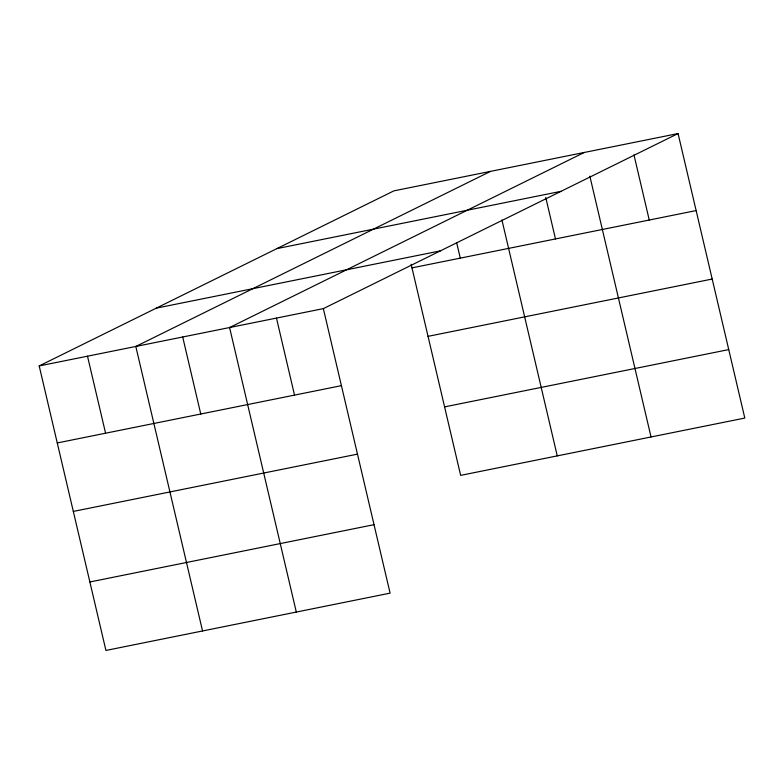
<?xml version="1.0" encoding="UTF-8"?>
<svg xmlns="http://www.w3.org/2000/svg" width="784" height="784" viewBox="0 0 784 784"><rect width="100%" height="100%" fill="white"/><g stroke="black" fill="none" stroke-linecap="round" stroke-linejoin="round"><path stroke-width="1.18" d="M678.072 133.554L323.351 308.631L390.089 593.145L105.928 650.446L39.2 365.932L393.911 190.855L678.072 133.554L744.8 418.068L460.649 475.369L411.149 264.316M490.529 171.373L135.808 346.45L202.546 630.963M584.296 152.459L229.585 327.545L296.313 612.059M276.86 248.626L561.011 191.335M156.251 308.151L440.412 250.86M411.982 267.873L696.133 210.573M39.2 365.932L323.351 308.631M428.044 336.346L712.195 279.045M57.261 442.95L341.422 385.659M444.587 406.886L728.738 349.595M73.324 511.423L357.475 454.132M89.876 581.973L374.027 524.672M633.962 154.86L649.25 220.03M589.852 176.165L651.034 436.972M545.752 197.46L555.474 238.934M501.927 219.951L557.257 455.886M456.67 242.726L460.286 258.132M276.468 318.088L294.529 395.107M182.701 336.993L200.763 414.021M87.504 356.191L105.575 433.209"/></g></svg>
